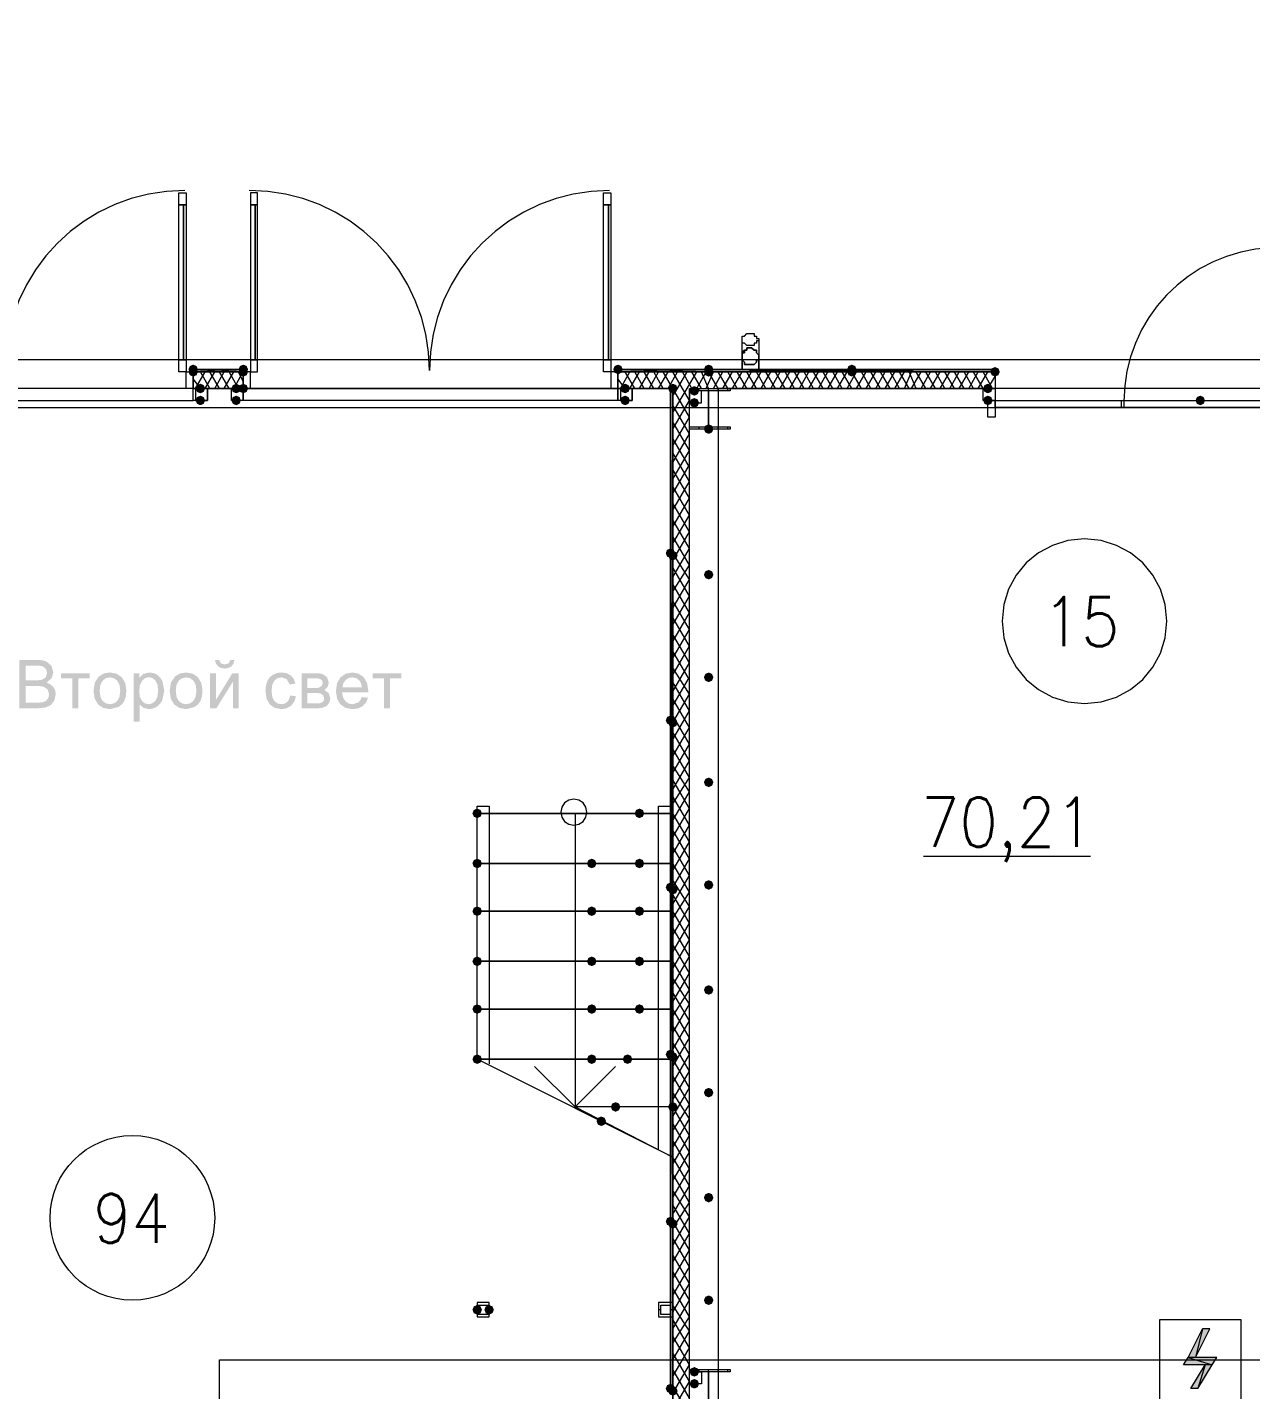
# Model space of a CAD drawing. Header units: millimetres. Extents: x 0 to 420, y 0 to 297.
# Drawn here: x 240.43 to 262.13, y 204.45 to 228.62 of the extents above; entities that cross this region are included whole.
import ezdxf

# ---------------------------------------------------------------- set-up
doc = ezdxf.new("R2010")
doc.units = ezdxf.units.MM
doc.styles.get("Standard").update_dxf_attribs({"font": 'STANDARD'})

msp = doc.modelspace()

# ---------------------------------------------------------------- hatches: boundary and pattern name
for color, points in [(254, [(243.459, 222.546333), (243.434129, 222.486537), (243.374333, 222.461667), (243.314538, 222.486537), (243.289667, 222.546333), (243.314537, 222.606129), (243.374333, 222.631), (243.434129, 222.606129)]), (254, [(243.459, 222.504), (243.434129, 222.444204), (243.374333, 222.419333), (243.314538, 222.444204), (243.289667, 222.504), (243.314537, 222.563796), (243.374333, 222.588667), (243.434129, 222.563796)]), (254, [(244.348, 222.546333), (244.323129, 222.486537), (244.263333, 222.461667), (244.203537, 222.486537), (244.178667, 222.546333), (244.203537, 222.606129), (244.263333, 222.631), (244.323129, 222.606129)]), (254, [(244.348, 222.504), (244.323129, 222.444204), (244.263333, 222.419333), (244.203537, 222.444204), (244.178667, 222.504), (244.203537, 222.563796), (244.263333, 222.588667), (244.323129, 222.563796)]), (254, [(244.348, 222.504), (244.323129, 222.444204), (244.263333, 222.419333), (244.203537, 222.444204), (244.178667, 222.504), (244.203537, 222.563796), (244.263333, 222.588667), (244.323129, 222.563796)]), (254, [(250.994333, 222.546333), (250.969462, 222.486537), (250.909667, 222.461667), (250.849871, 222.486537), (250.825, 222.546333), (250.849871, 222.606129), (250.909667, 222.631), (250.969462, 222.606129)]), (254, [(252.603, 222.546333), (252.578129, 222.486537), (252.518333, 222.461667), (252.458537, 222.486537), (252.433667, 222.546333), (252.458537, 222.606129), (252.518333, 222.631), (252.578129, 222.606129)]), (254, [(252.603, 222.546333), (252.578129, 222.486537), (252.518333, 222.461667), (252.458537, 222.486537), (252.433667, 222.546333), (252.458537, 222.606129), (252.518333, 222.631), (252.578129, 222.606129)]), (254, [(252.603, 222.504), (252.578129, 222.444204), (252.518333, 222.419333), (252.458537, 222.444204), (252.433667, 222.504), (252.458537, 222.563796), (252.518333, 222.588667), (252.578129, 222.563796)]), (254, [(252.603, 222.504), (252.578129, 222.444204), (252.518333, 222.419333), (252.458537, 222.444204), (252.433667, 222.504), (252.458537, 222.563796), (252.518333, 222.588667), (252.578129, 222.563796)]), (254, [(255.143, 222.546333), (255.118129, 222.486537), (255.058333, 222.461667), (254.998538, 222.486537), (254.973667, 222.546333), (254.998537, 222.606129), (255.058333, 222.631), (255.118129, 222.606129)]), (254, [(255.143, 222.504), (255.118129, 222.444204), (255.058333, 222.419333), (254.998538, 222.444204), (254.973667, 222.504), (254.998537, 222.563796), (255.058333, 222.588667), (255.118129, 222.563796)]), (254, [(257.683, 222.504), (257.658129, 222.444204), (257.598333, 222.419333), (257.538537, 222.444204), (257.513667, 222.504), (257.538537, 222.563796), (257.598333, 222.588667), (257.658129, 222.563796)]), (7, [(243.586, 222.207667), (243.561129, 222.147871), (243.501333, 222.123), (243.441538, 222.147871), (243.416667, 222.207667), (243.441537, 222.267462), (243.501333, 222.292333), (243.561129, 222.267463)]), (7, [(244.221, 222.207667), (244.196129, 222.147871), (244.136333, 222.123), (244.076538, 222.147871), (244.051667, 222.207667), (244.076537, 222.267462), (244.136333, 222.292333), (244.196129, 222.267463)]), (7, [(244.348, 222.207667), (244.323129, 222.147871), (244.263333, 222.123), (244.203537, 222.147871), (244.178667, 222.207667), (244.203537, 222.267462), (244.263333, 222.292333), (244.323129, 222.267463)]), (7, [(251.121333, 222.207667), (251.096462, 222.147871), (251.036667, 222.123), (250.976871, 222.147871), (250.952, 222.207667), (250.976871, 222.267462), (251.036667, 222.292333), (251.096462, 222.267463)]), (254, [(251.968, 222.207667), (251.943129, 222.147871), (251.883333, 222.123), (251.823537, 222.147871), (251.798667, 222.207667), (251.823537, 222.267462), (251.883333, 222.292333), (251.943129, 222.267463)]), (7, [(252.349, 222.165333), (252.324129, 222.105537), (252.264333, 222.080667), (252.204538, 222.105537), (252.179667, 222.165333), (252.204537, 222.225129), (252.264333, 222.25), (252.324129, 222.225129)]), (7, [(257.556, 222.207667), (257.531129, 222.147871), (257.471333, 222.123), (257.411538, 222.147871), (257.386667, 222.207667), (257.411537, 222.267462), (257.471333, 222.292333), (257.531129, 222.267463)]), (7, [(243.586, 221.996), (243.561129, 221.936204), (243.501333, 221.911333), (243.441538, 221.936204), (243.416667, 221.996), (243.441537, 222.055796), (243.501333, 222.080667), (243.561129, 222.055796)]), (7, [(244.221, 221.996), (244.196129, 221.936204), (244.136333, 221.911333), (244.076538, 221.936204), (244.051667, 221.996), (244.076537, 222.055796), (244.136333, 222.080667), (244.196129, 222.055796)]), (7, [(251.121333, 221.996), (251.096462, 221.936204), (251.036667, 221.911333), (250.976871, 221.936204), (250.952, 221.996), (250.976871, 222.055796), (251.036667, 222.080667), (251.096462, 222.055796)]), (7, [(252.349, 221.953667), (252.324129, 221.893871), (252.264333, 221.869), (252.204538, 221.893871), (252.179667, 221.953667), (252.204537, 222.013462), (252.264333, 222.038333), (252.324129, 222.013463)]), (7, [(257.556, 221.996), (257.531129, 221.936204), (257.471333, 221.911333), (257.411538, 221.936204), (257.386667, 221.996), (257.411537, 222.055796), (257.471333, 222.080667), (257.531129, 222.055796)]), (7, [(261.323667, 221.996), (261.298796, 221.936204), (261.239, 221.911333), (261.179204, 221.936204), (261.154333, 221.996), (261.179204, 222.055796), (261.239, 222.080667), (261.298796, 222.055796)]), (7, [(261.323667, 221.996), (261.298796, 221.936204), (261.239, 221.911333), (261.179204, 221.936204), (261.154333, 221.996), (261.179204, 222.055796), (261.239, 222.080667), (261.298796, 222.055796)]), (7, [(252.603, 221.488), (252.578129, 221.428204), (252.518333, 221.403333), (252.458537, 221.428204), (252.433667, 221.488), (252.458537, 221.547796), (252.518333, 221.572667), (252.578129, 221.547796)]), (254, [(251.925667, 219.286667), (251.900796, 219.226871), (251.841, 219.202), (251.781204, 219.226871), (251.756333, 219.286667), (251.781204, 219.346462), (251.841, 219.371333), (251.900796, 219.346463)]), (254, [(251.968, 219.244333), (251.943129, 219.184537), (251.883333, 219.159667), (251.823537, 219.184537), (251.798667, 219.244333), (251.823537, 219.304129), (251.883333, 219.329), (251.943129, 219.304129)]), (7, [(252.603, 218.905667), (252.578129, 218.845871), (252.518333, 218.821), (252.458537, 218.845871), (252.433667, 218.905667), (252.458537, 218.965462), (252.518333, 218.990333), (252.578129, 218.965463)]), (7, [(241.031652, 217.15677), (241.537117, 217.15677), (241.537117, 217.069678), (241.337026, 217.069678), (241.337026, 216.534999), (241.232295, 216.534999), (241.232295, 217.069678), (241.031652, 217.069678)]), (7, [(245.094118, 216.762651), (245.197746, 216.749422), (245.167223, 216.653579), (245.110654, 216.581301), (245.032519, 216.535688), (244.938675, 216.520668), (244.823747, 216.541407), (244.733623, 216.603901), (244.675332, 216.7056), (244.655902, 216.84368), (244.66417, 216.938075), (244.688975, 217.020069), (244.731074, 217.08587), (244.790949, 217.133068), (244.861987, 217.161593), (244.939226, 217.171102), (245.031279, 217.158286), (245.105142, 217.119839), (245.158059, 217.057827), (245.187824, 216.974318), (245.085298, 216.958332), (245.032933, 217.05259), (244.943636, 217.084561), (244.87122, 217.07016), (244.8141, 217.027234), (244.776893, 216.953165), (244.764491, 216.846436), (244.77648, 216.738122), (244.812447, 216.664535), (244.867568, 216.621884), (244.937573, 216.60776), (244.994555, 216.617268), (245.041201, 216.645793), (245.075101, 216.693887)]), (7, [(246.55898, 217.15677), (247.064445, 217.15677), (247.064445, 217.069678), (246.864354, 217.069678), (246.864354, 216.534999), (246.759623, 216.534999), (246.759623, 217.069678), (246.55898, 217.069678)]), (7, [(252.603, 217.085333), (252.578129, 217.025537), (252.518333, 217.000667), (252.458537, 217.025537), (252.433667, 217.085333), (252.458537, 217.145129), (252.518333, 217.17), (252.578129, 217.145129)]), (254, [(251.925667, 216.323333), (251.900796, 216.263537), (251.841, 216.238667), (251.781204, 216.263537), (251.756333, 216.323333), (251.781204, 216.383129), (251.841, 216.408), (251.900796, 216.383129)]), (254, [(251.968, 216.281), (251.943129, 216.221204), (251.883333, 216.196333), (251.823537, 216.221204), (251.798667, 216.281), (251.823537, 216.340796), (251.883333, 216.365667), (251.943129, 216.340796)]), (7, [(252.603, 215.222667), (252.578129, 215.162871), (252.518333, 215.138), (252.458537, 215.162871), (252.433667, 215.222667), (252.458537, 215.282462), (252.518333, 215.307333), (252.578129, 215.282463)]), (254, [(248.496667, 214.672333), (248.471796, 214.612537), (248.412, 214.587667), (248.352204, 214.612537), (248.327333, 214.672333), (248.352204, 214.732129), (248.412, 214.757), (248.471796, 214.732129)]), (254, [(248.496667, 214.672333), (248.471796, 214.612537), (248.412, 214.587667), (248.352204, 214.612537), (248.327333, 214.672333), (248.352204, 214.732129), (248.412, 214.757), (248.471796, 214.732129)]), (254, [(251.375333, 214.672333), (251.350462, 214.612537), (251.290667, 214.587667), (251.230871, 214.612537), (251.206, 214.672333), (251.230871, 214.732129), (251.290667, 214.757), (251.350462, 214.732129)]), (254, [(248.496667, 213.783333), (248.471796, 213.723537), (248.412, 213.698667), (248.352204, 213.723537), (248.327333, 213.783333), (248.352204, 213.843129), (248.412, 213.868), (248.471796, 213.843129)]), (254, [(248.496667, 213.783333), (248.471796, 213.723537), (248.412, 213.698667), (248.352204, 213.723537), (248.327333, 213.783333), (248.352204, 213.843129), (248.412, 213.868), (248.471796, 213.843129)]), (254, [(250.528667, 213.783333), (250.503796, 213.723537), (250.444, 213.698667), (250.384204, 213.723537), (250.359333, 213.783333), (250.384204, 213.843129), (250.444, 213.868), (250.503796, 213.843129)]), (254, [(251.375333, 213.783333), (251.350462, 213.723537), (251.290667, 213.698667), (251.230871, 213.723537), (251.206, 213.783333), (251.230871, 213.843129), (251.290667, 213.868), (251.350462, 213.843129)]), (254, [(251.925667, 213.36), (251.900796, 213.300204), (251.841, 213.275333), (251.781204, 213.300204), (251.756333, 213.36), (251.781204, 213.419796), (251.841, 213.444667), (251.900796, 213.419796)]), (254, [(251.968, 213.317667), (251.943129, 213.257871), (251.883333, 213.233), (251.823537, 213.257871), (251.798667, 213.317667), (251.823537, 213.377462), (251.883333, 213.402333), (251.943129, 213.377463)]), (7, [(252.603, 213.402333), (252.578129, 213.342537), (252.518333, 213.317667), (252.458537, 213.342537), (252.433667, 213.402333), (252.458537, 213.462129), (252.518333, 213.487), (252.578129, 213.462129)]), (254, [(248.496667, 212.936667), (248.471796, 212.876871), (248.412, 212.852), (248.352204, 212.876871), (248.327333, 212.936667), (248.352204, 212.996462), (248.412, 213.021333), (248.471796, 212.996463)]), (254, [(250.528667, 212.936667), (250.503796, 212.876871), (250.444, 212.852), (250.384204, 212.876871), (250.359333, 212.936667), (250.384204, 212.996462), (250.444, 213.021333), (250.503796, 212.996463)]), (254, [(251.375333, 212.936667), (251.350462, 212.876871), (251.290667, 212.852), (251.230871, 212.876871), (251.206, 212.936667), (251.230871, 212.996462), (251.290667, 213.021333), (251.350462, 212.996463)]), (254, [(248.496667, 212.047667), (248.471796, 211.987871), (248.412, 211.963), (248.352204, 211.987871), (248.327333, 212.047667), (248.352204, 212.107462), (248.412, 212.132333), (248.471796, 212.107463)]), (254, [(248.496667, 212.047667), (248.471796, 211.987871), (248.412, 211.963), (248.352204, 211.987871), (248.327333, 212.047667), (248.352204, 212.107462), (248.412, 212.132333), (248.471796, 212.107463)]), (254, [(250.528667, 212.047667), (250.503796, 211.987871), (250.444, 211.963), (250.384204, 211.987871), (250.359333, 212.047667), (250.384204, 212.107462), (250.444, 212.132333), (250.503796, 212.107463)]), (254, [(251.375333, 212.047667), (251.350462, 211.987871), (251.290667, 211.963), (251.230871, 211.987871), (251.206, 212.047667), (251.230871, 212.107462), (251.290667, 212.132333), (251.350462, 212.107463)]), (7, [(252.603, 211.539667), (252.578129, 211.479871), (252.518333, 211.455), (252.458537, 211.479871), (252.433667, 211.539667), (252.458537, 211.599462), (252.518333, 211.624333), (252.578129, 211.599463)]), (254, [(248.496667, 211.201), (248.471796, 211.141204), (248.412, 211.116333), (248.352204, 211.141204), (248.327333, 211.201), (248.352204, 211.260796), (248.412, 211.285667), (248.471796, 211.260796)]), (254, [(248.496667, 211.201), (248.471796, 211.141204), (248.412, 211.116333), (248.352204, 211.141204), (248.327333, 211.201), (248.352204, 211.260796), (248.412, 211.285667), (248.471796, 211.260796)]), (254, [(250.528667, 211.201), (250.503796, 211.141204), (250.444, 211.116333), (250.384204, 211.141204), (250.359333, 211.201), (250.384204, 211.260796), (250.444, 211.285667), (250.503796, 211.260796)]), (254, [(251.375333, 211.201), (251.350462, 211.141204), (251.290667, 211.116333), (251.230871, 211.141204), (251.206, 211.201), (251.230871, 211.260796), (251.290667, 211.285667), (251.350462, 211.260796)]), (254, [(248.496667, 210.312), (248.471796, 210.252204), (248.412, 210.227333), (248.352204, 210.252204), (248.327333, 210.312), (248.352204, 210.371796), (248.412, 210.396667), (248.471796, 210.371796)]), (254, [(250.528667, 210.312), (250.503796, 210.252204), (250.444, 210.227333), (250.384204, 210.252204), (250.359333, 210.312), (250.384204, 210.371796), (250.444, 210.396667), (250.503796, 210.371796)]), (254, [(251.163667, 210.312), (251.138796, 210.252204), (251.079, 210.227333), (251.019204, 210.252204), (250.994333, 210.312), (251.019204, 210.371796), (251.079, 210.396667), (251.138796, 210.371796)]), (254, [(251.925667, 210.396667), (251.900796, 210.336871), (251.841, 210.312), (251.781204, 210.336871), (251.756333, 210.396667), (251.781204, 210.456462), (251.841, 210.481333), (251.900796, 210.456463)]), (254, [(251.968, 210.354333), (251.943129, 210.294537), (251.883333, 210.269667), (251.823537, 210.294537), (251.798667, 210.354333), (251.823537, 210.414129), (251.883333, 210.439), (251.943129, 210.414129)]), (7, [(252.603, 209.719333), (252.578129, 209.659538), (252.518333, 209.634667), (252.458537, 209.659538), (252.433667, 209.719333), (252.458537, 209.779129), (252.518333, 209.804), (252.578129, 209.779129)]), (254, [(250.952, 209.465333), (250.927129, 209.405537), (250.867333, 209.380667), (250.807538, 209.405537), (250.782667, 209.465333), (250.807537, 209.525129), (250.867333, 209.55), (250.927129, 209.525129)]), (254, [(251.968, 209.465333), (251.943129, 209.405537), (251.883333, 209.380667), (251.823537, 209.405537), (251.798667, 209.465333), (251.823537, 209.525129), (251.883333, 209.55), (251.943129, 209.525129)]), (254, [(250.698, 209.211333), (250.673129, 209.151537), (250.613333, 209.126667), (250.553538, 209.151537), (250.528667, 209.211333), (250.553537, 209.271129), (250.613333, 209.296), (250.673129, 209.271129)]), (7, [(252.603, 207.856667), (252.578129, 207.796871), (252.518333, 207.772), (252.458537, 207.796871), (252.433667, 207.856667), (252.458537, 207.916462), (252.518333, 207.941333), (252.578129, 207.916463)]), (254, [(251.925667, 207.433333), (251.900796, 207.373538), (251.841, 207.348667), (251.781204, 207.373538), (251.756333, 207.433333), (251.781204, 207.493129), (251.841, 207.518), (251.900796, 207.493129)]), (254, [(251.968, 207.391), (251.943129, 207.331204), (251.883333, 207.306333), (251.823537, 207.331204), (251.798667, 207.391), (251.823537, 207.450796), (251.883333, 207.475667), (251.943129, 207.450796)]), (7, [(248.496667, 205.867), (248.471796, 205.807204), (248.412, 205.782333), (248.352204, 205.807204), (248.327333, 205.867), (248.352204, 205.926796), (248.412, 205.951667), (248.471796, 205.926796)]), (7, [(248.708333, 205.867), (248.683462, 205.807204), (248.623667, 205.782333), (248.563871, 205.807204), (248.539, 205.867), (248.563871, 205.926796), (248.623667, 205.951667), (248.683462, 205.926796)]), (7, [(252.603, 206.036333), (252.578129, 205.976537), (252.518333, 205.951667), (252.458537, 205.976537), (252.433667, 206.036333), (252.458537, 206.096129), (252.518333, 206.121), (252.578129, 206.096129)]), (7, [(252.349, 204.766333), (252.324129, 204.706537), (252.264333, 204.681667), (252.204538, 204.706537), (252.179667, 204.766333), (252.204537, 204.826129), (252.264333, 204.851), (252.324129, 204.826129)]), (254, [(251.925667, 204.47), (251.900796, 204.410204), (251.841, 204.385333), (251.781204, 204.410204), (251.756333, 204.47), (251.781204, 204.529796), (251.841, 204.554667), (251.900796, 204.529796)]), (254, [(251.968, 204.427667), (251.943129, 204.367871), (251.883333, 204.343), (251.823537, 204.367871), (251.798667, 204.427667), (251.823537, 204.487462), (251.883333, 204.512333), (251.943129, 204.487463)]), (7, [(252.349, 204.554667), (252.324129, 204.494871), (252.264333, 204.47), (252.204538, 204.494871), (252.179667, 204.554667), (252.204537, 204.614462), (252.264333, 204.639333), (252.324129, 204.614463)])]:
    msp.add_hatch(color=color).paths.add_polyline_path(points, flags=0)
h = msp.add_hatch(color=7)
h.paths.add_polyline_path([(244.263333, 222.546333), (243.374333, 222.546333), (244.263333, 222.504)], flags=0)
h.paths.add_polyline_path([(243.374333, 222.546333), (244.263333, 222.504), (243.374333, 222.504)], flags=0)
h = msp.add_hatch(color=7)
h.paths.add_polyline_path([(252.518333, 222.546333), (250.909667, 222.546333), (252.518333, 222.504)], flags=0)
h.paths.add_polyline_path([(250.909667, 222.546333), (252.518333, 222.504), (250.909667, 222.504)], flags=0)
h = msp.add_hatch(color=7)
h.paths.add_polyline_path([(257.598333, 222.546333), (252.518333, 222.546333), (257.598333, 222.504)], flags=0)
h.paths.add_polyline_path([(252.518333, 222.546333), (257.598333, 222.504), (252.518333, 222.504)], flags=0)
h = msp.add_hatch(color=7)
h.paths.add_polyline_path([(251.883333, 222.207667), (251.841, 222.207667), (251.883333, 204.47)], flags=0)
h.paths.add_polyline_path([(251.841, 222.207667), (251.883333, 204.47), (251.841, 204.47)], flags=0)
h = msp.add_hatch(color=7)
h.paths.add_polyline_path([(240.286977, 216.534999), (240.286977, 217.393793), (240.609438, 217.393793), (240.69777, 217.387178), (240.767086, 217.367334), (240.860241, 217.287408), (240.893865, 217.173858), (240.8641, 217.070229), (240.7737, 216.991957), (240.842671, 216.960675), (240.893865, 216.913684), (240.925147, 216.853877), (240.935758, 216.784148), (240.909851, 216.671701), (240.847012, 216.591774), (240.752754, 216.549331), (240.614399, 216.534999)], flags=0)
h.paths.add_polyline_path([(240.401079, 217.032747), (240.586287, 217.032747), (240.651124, 217.035227), (240.694877, 217.042668), (240.75992, 217.085663), (240.781969, 217.160628), (240.761574, 217.235594), (240.703145, 217.280242), (240.651468, 217.289199), (240.572507, 217.292369), (240.401079, 217.292369)], flags=0)
h.paths.add_polyline_path([(240.401079, 216.636423), (240.614399, 216.636423), (240.692121, 216.640281), (240.757164, 216.663984), (240.80071, 216.711388), (240.817798, 216.784148), (240.792993, 216.867382), (240.724642, 216.916991), (240.671381, 216.927671), (240.599516, 216.931323), (240.401079, 216.931323)], flags=0)
h = msp.add_hatch(color=7)
h.paths.add_polyline_path([(243.671087, 217.15677), (243.77692, 217.15677), (243.77692, 216.682725), (244.069064, 217.15677), (244.182615, 217.15677), (244.182615, 216.534999), (244.077332, 216.534999), (244.077332, 217.006288), (243.785188, 216.534999), (243.671087, 216.534999)], flags=0)
h.paths.add_polyline_path([(244.034338, 217.39269), (244.106547, 217.39269), (244.088426, 217.327716), (244.052528, 217.279691), (244.000438, 217.250201), (243.933465, 217.240555), (243.86601, 217.250201), (243.813852, 217.279691), (243.778023, 217.327302), (243.760384, 217.39269), (243.832593, 217.39269), (243.864563, 217.332608), (243.930158, 217.313315), (244.001816, 217.332056)], flags=0)
h = msp.add_hatch(color=7)
h.paths.add_polyline_path([(241.605669, 216.845885), (241.629715, 216.996366), (241.702131, 217.1022), (241.790601, 217.153807), (241.897261, 217.171102), (242.013775, 217.150018), (242.106723, 217.086766), (242.16777, 216.986651), (242.188303, 216.854704), (242.179277, 216.747148), (242.152474, 216.665637), (242.10817, 216.604521), (242.047743, 216.558701), (241.897261, 216.520668), (241.779095, 216.541476), (241.686146, 216.604452), (241.62565, 216.706565)], flags=0)
h.paths.add_polyline_path([(241.714258, 216.845885), (241.727143, 216.741223), (241.766072, 216.66674), (241.824846, 216.622367), (241.897261, 216.60776), (241.969195, 216.622642), (242.027899, 216.667291), (242.067105, 216.742807), (242.080265, 216.849743), (242.067105, 216.95096), (242.027899, 217.024478), (241.968782, 217.069127), (241.897261, 217.08401), (241.824846, 217.069127), (241.766072, 217.024478), (241.727143, 216.950064)], flags=0)
h = msp.add_hatch(color=7)
h.paths.add_polyline_path([(242.320232, 216.296874), (242.320232, 217.15677), (242.416695, 217.15677), (242.416695, 217.076293), (242.492763, 217.147399), (242.596942, 217.171102), (242.671494, 217.160766), (242.736951, 217.12976), (242.790419, 217.080151), (242.829004, 217.014005), (242.860423, 216.850845), (242.826248, 216.678866), (242.784011, 216.611067), (242.726478, 216.561457), (242.659505, 216.530934), (242.589225, 216.520668), (242.494967, 216.542716), (242.426065, 216.599491), (242.426065, 216.296874)], flags=0)
h.paths.add_polyline_path([(242.416144, 216.842577), (242.428201, 216.737915), (242.464651, 216.665086), (242.517981, 216.621953), (242.582059, 216.60776), (242.647378, 216.622367), (242.702776, 216.66674), (242.740258, 216.742532), (242.752936, 216.851397), (242.740603, 216.954818), (242.703878, 217.028888), (242.649997, 217.073536), (242.58702, 217.088419), (242.523355, 217.07271), (242.467958, 217.025581), (242.429028, 216.948342)], flags=0)
h = msp.add_hatch(color=7)
h.paths.add_polyline_path([(242.956523, 216.845885), (242.98057, 216.996366), (243.052986, 217.1022), (243.141456, 217.153807), (243.248116, 217.171102), (243.364629, 217.150018), (243.457578, 217.086766), (243.518625, 216.986651), (243.539158, 216.854704), (243.530132, 216.747148), (243.503329, 216.665637), (243.459025, 216.604521), (243.398598, 216.558701), (243.248116, 216.520668), (243.129949, 216.541476), (243.037001, 216.604452), (242.976505, 216.706565)], flags=0)
h.paths.add_polyline_path([(243.065113, 216.845885), (243.077997, 216.741223), (243.116927, 216.66674), (243.1757, 216.622367), (243.248116, 216.60776), (243.32005, 216.622642), (243.378754, 216.667291), (243.417959, 216.742807), (243.43112, 216.849743), (243.417959, 216.95096), (243.378754, 217.024478), (243.319636, 217.069127), (243.248116, 217.08401), (243.1757, 217.069127), (243.116927, 217.024478), (243.077997, 216.950064)], flags=0)
h = msp.add_hatch(color=7)
h.paths.add_polyline_path([(245.296373, 217.15677), (245.538908, 217.15677), (245.616974, 217.153049), (245.672302, 217.141887), (245.747267, 217.087317), (245.778687, 216.991957), (245.759945, 216.914235), (245.704824, 216.859114), (245.777584, 216.803992), (245.806799, 216.709183), (245.787713, 216.631737), (245.743409, 216.577443), (245.672715, 216.545472), (245.576391, 216.534999), (245.296373, 216.534999)], flags=0)
h.paths.add_polyline_path([(245.401655, 216.894943), (245.514103, 216.894943), (245.570672, 216.896665), (245.606156, 216.902109), (245.651356, 216.930772), (245.671751, 216.982035), (245.662794, 217.023445), (245.636473, 217.050385), (245.589344, 217.064786), (245.517411, 217.069678), (245.401655, 217.069678)], flags=0)
h.paths.add_polyline_path([(245.401655, 216.62154), (245.540562, 216.62154), (245.615802, 216.626639), (245.662931, 216.642486), (245.688425, 216.670667), (245.698209, 216.714144), (245.678917, 216.769266), (245.628756, 216.801787), (245.528986, 216.808402), (245.401655, 216.808402)], flags=0)
h = msp.add_hatch(color=7)
h.paths.add_polyline_path([(246.366418, 216.73509), (246.475558, 216.721861), (246.438351, 216.636974), (246.379647, 216.573584), (246.300341, 216.533897), (246.201604, 216.520668), (246.079303, 216.541476), (245.985528, 216.604452), (245.925514, 216.705738), (245.905602, 216.840924), (245.925583, 216.97983), (245.986079, 217.08401), (246.079097, 217.14926), (246.196092, 217.171102), (246.308953, 217.149742), (246.399491, 217.086214), (246.459022, 216.983757), (246.478866, 216.846987), (246.478314, 216.818875), (246.014191, 216.818875), (246.031554, 216.728338), (246.072069, 216.661779), (246.130704, 216.621127), (246.202155, 216.60776), (246.301374, 216.638076), (246.337823, 216.677282)], flags=0)
h.paths.add_polyline_path([(246.020254, 216.905967), (246.36752, 216.905967), (246.353877, 216.97418), (246.327833, 217.023376), (246.269542, 217.069265), (246.197195, 217.084561), (246.130222, 217.072227), (246.074825, 217.035503), (246.036377, 216.978796)], flags=0)
h = msp.add_hatch(color=1)
h.paths.add_polyline_path([(261.408334, 205.528333), (261.281334, 205.528333), (261.154334, 205.020333)], flags=0)
h.paths.add_polyline_path([(261.281334, 205.528333), (261.154334, 205.020333), (261.027334, 205.020333)], flags=0)
h = msp.add_hatch(color=1)
h.paths.add_polyline_path([(261.535334, 205.020333), (261.027334, 205.020333), (261.450667, 204.893333)], flags=0)
h.paths.add_polyline_path([(261.027334, 205.020333), (261.450667, 204.893333), (260.942667, 204.893333)], flags=0)
h = msp.add_hatch(color=1)
h.paths.add_polyline_path([(261.450667, 204.893333), (261.323667, 204.893333), (261.196667, 204.469999)], flags=0)
h.paths.add_polyline_path([(261.323667, 204.893333), (261.196667, 204.469999), (261.069667, 204.469999)], flags=0)

# ---------------------------------------------------------------- linework, layer by layer
at = {"color": 7, "lineweight": 0}
for points in [[(113.03, 231.351667), (374.65, 231.351667), (374.65, 222.715667), (113.03, 222.715667)], [(243.247333, 225.679), (243.247333, 225.467333), (243.120333, 225.467333), (243.120333, 225.679)], [(244.390333, 225.679), (244.390333, 225.467333), (244.517333, 225.467333), (244.517333, 225.679)], [(250.782667, 225.679), (250.782667, 225.467333), (250.655667, 225.467333), (250.655667, 225.679)], [(243.205, 225.467333), (243.205, 222.715667), (243.120333, 222.715667), (243.120333, 225.467333)], [(243.247333, 225.467333), (243.247333, 222.715667), (243.205, 222.715667), (243.205, 225.467333)], [(244.390333, 225.467333), (244.390333, 222.715667), (244.475, 222.715667), (244.475, 225.467333)], [(244.475, 225.467333), (244.475, 222.715667), (244.517333, 222.715667), (244.517333, 225.467333)], [(250.740333, 225.467333), (250.740333, 222.715667), (250.655667, 222.715667), (250.655667, 225.467333)], [(250.782667, 225.467333), (250.782667, 222.715667), (250.740333, 222.715667), (250.740333, 225.467333)], [(253.111, 223.054333), (253.111, 223.096667), (253.111, 223.139), (253.153333, 223.139), (253.195667, 223.181333), (253.238, 223.181333), (253.280333, 223.181333), (253.322667, 223.181333), (253.322667, 223.139), (253.365, 223.139), (253.365, 223.096667), (253.407333, 223.096667), (253.407333, 223.054333), (253.365, 223.054333), (253.365, 223.012), (253.322667, 223.012), (253.322667, 222.969667), (253.280333, 222.969667), (253.238, 222.969667), (253.195667, 222.969667), (253.153333, 223.012), (253.111, 223.012)], [(252.984, 222.546333), (253.111, 222.546333), (253.111, 222.758), (253.111, 222.800333), (253.111, 222.842667), (253.153333, 222.885), (253.195667, 222.885), (253.195667, 222.927333), (253.238, 222.927333), (253.280333, 222.927333), (253.322667, 222.885), (253.365, 222.885), (253.365, 222.842667), (253.407333, 222.800333), (253.407333, 222.758), (253.407333, 222.546333), (253.492, 222.546333), (253.407333, 222.546333), (253.407333, 222.758), (253.407333, 222.800333), (253.365, 222.842667), (253.365, 222.885), (253.322667, 222.885), (253.280333, 222.927333), (253.238, 222.927333), (253.195667, 222.927333), (253.195667, 222.885), (253.153333, 222.885), (253.153333, 222.842667), (253.111, 222.842667), (253.111, 222.800333), (253.111, 222.758), (253.111, 222.546333), (252.984, 222.546333), (253.111, 222.546333), (253.111, 222.758), (253.111, 222.800333), (253.111, 222.842667), (253.153333, 222.885), (253.195667, 222.885), (253.195667, 222.927333), (253.238, 222.927333), (253.280333, 222.927333), (253.322667, 222.885), (253.365, 222.885), (253.365, 222.842667), (253.407333, 222.800333), (253.407333, 222.758), (253.407333, 222.546333), (253.492, 222.546333), (253.407333, 222.546333), (253.407333, 222.758), (253.407333, 222.800333), (253.365, 222.842667), (253.365, 222.885), (253.322667, 222.885), (253.280333, 222.927333), (253.238, 222.927333), (253.195667, 222.927333), (253.195667, 222.885), (253.153333, 222.885), (253.153333, 222.842667), (253.111, 222.842667), (253.111, 222.800333), (253.111, 222.758), (253.111, 222.546333), (252.984, 222.546333), (253.111, 222.546333), (253.111, 222.758), (253.111, 222.800333), (253.111, 222.842667), (253.153333, 222.842667), (253.153333, 222.885), (253.195667, 222.885), (253.195667, 222.927333), (253.238, 222.927333), (253.280333, 222.927333), (253.322667, 222.885), (253.365, 222.885), (253.365, 222.842667), (253.407333, 222.800333), (253.407333, 222.758), (253.407333, 222.546333), (253.492, 222.546333), (253.407333, 222.546333), (253.407333, 222.758), (253.407333, 222.800333), (253.365, 222.842667), (253.365, 222.885), (253.322667, 222.885), (253.280333, 222.927333), (253.238, 222.927333), (253.195667, 222.927333), (253.195667, 222.885), (253.153333, 222.885), (253.111, 222.842667), (253.111, 222.800333), (253.111, 222.758), (253.111, 222.546333)], [(253.111, 222.758), (253.111, 222.715667), (253.153333, 222.673333), (253.153333, 222.631), (253.195667, 222.631), (253.238, 222.631), (253.280333, 222.631), (253.322667, 222.631), (253.365, 222.673333), (253.365, 222.715667), (253.407333, 222.715667), (253.407333, 222.758), (253.407333, 222.800333), (253.365, 222.842667), (253.365, 222.885), (253.322667, 222.885), (253.280333, 222.927333), (253.238, 222.927333), (253.195667, 222.927333), (253.195667, 222.885), (253.153333, 222.885), (253.153333, 222.842667), (253.111, 222.842667), (253.111, 222.800333), (253.111, 222.758), (253.111, 222.800333), (253.111, 222.842667), (253.153333, 222.842667), (253.153333, 222.885), (253.195667, 222.885), (253.195667, 222.927333), (253.238, 222.927333), (253.280333, 222.927333), (253.322667, 222.885), (253.365, 222.885), (253.365, 222.842667), (253.407333, 222.800333), (253.407333, 222.758), (253.407333, 222.715667), (253.365, 222.715667), (253.365, 222.673333), (253.322667, 222.631), (253.280333, 222.631), (253.238, 222.631), (253.195667, 222.631), (253.153333, 222.631), (253.153333, 222.673333), (253.111, 222.715667)], [(253.407333, 222.758), (253.407333, 222.715667), (253.365, 222.715667), (253.365, 222.673333), (253.322667, 222.631), (253.280333, 222.631), (253.238, 222.631), (253.195667, 222.631), (253.153333, 222.631), (253.153333, 222.673333), (253.111, 222.715667), (253.111, 222.758), (253.111, 222.800333), (253.111, 222.842667), (253.153333, 222.842667), (253.153333, 222.885), (253.195667, 222.885), (253.195667, 222.927333), (253.238, 222.927333), (253.280333, 222.927333), (253.322667, 222.885), (253.365, 222.885), (253.365, 222.842667), (253.407333, 222.800333)], [(100.922667, 105.029), (386.715, 105.029), (386.715, 222.715667), (100.922667, 222.715667)], [(243.120333, 222.504), (243.120333, 222.715667), (243.247333, 222.715667), (243.247333, 222.504)], [(244.517333, 222.504), (244.517333, 222.715667), (244.390333, 222.715667), (244.390333, 222.504)], [(250.655667, 222.504), (250.655667, 222.715667), (250.782667, 222.715667), (250.782667, 222.504)], [(243.247333, 222.207667), (243.247333, 222.504), (243.374333, 222.504), (243.374333, 222.207667)], [(244.263333, 222.546333), (243.374333, 222.546333), (244.263333, 222.504)], [(243.374333, 222.546333), (244.263333, 222.504), (243.374333, 222.504)], [(243.374333, 222.504), (244.263333, 222.504), (244.263333, 222.546333), (243.374333, 222.546333)], [(243.374333, 222.504), (244.263333, 222.504), (244.263333, 222.546333), (243.374333, 222.546333)], [(243.374333, 222.207667), (243.374333, 222.504)], [(244.390333, 222.207667), (244.390333, 222.504), (244.263333, 222.504), (244.263333, 222.207667)], [(244.263333, 222.207667), (244.263333, 222.504)], [(250.909667, 222.207667), (250.909667, 222.504), (250.782667, 222.504), (250.782667, 222.207667)], [(252.518333, 222.546333), (250.909667, 222.546333), (252.518333, 222.504)], [(250.909667, 222.546333), (252.518333, 222.504), (250.909667, 222.504)], [(250.909667, 222.504), (252.518333, 222.504), (252.518333, 222.546333), (250.909667, 222.546333)], [(250.909667, 222.504), (252.518333, 222.504), (252.518333, 222.546333), (250.909667, 222.546333)], [(250.909667, 222.207667), (250.909667, 222.504)], [(257.598333, 222.546333), (252.518333, 222.546333), (257.598333, 222.504)], [(252.518333, 222.546333), (257.598333, 222.504), (252.518333, 222.504)], [(257.598333, 222.546333), (252.518333, 222.546333), (252.518333, 222.504), (257.598333, 222.504)], [(257.598333, 222.546333), (252.518333, 222.546333), (252.518333, 222.504), (257.598333, 222.504)], [(243.374333, 222.207667), (243.628333, 222.207667), (243.628333, 221.996), (243.374333, 221.996)], [(243.416667, 222.207667), (243.416667, 221.996), (243.628333, 221.996), (243.628333, 222.207667)], [(244.051667, 222.207667), (244.263333, 222.207667), (244.263333, 221.996), (244.051667, 221.996), (244.051667, 222.207667), (244.263333, 222.207667), (244.263333, 221.996), (244.051667, 221.996)], [(250.909667, 222.207667), (251.163667, 222.207667), (251.163667, 221.996), (250.909667, 221.996)], [(250.952, 222.207667), (250.952, 221.996), (251.163667, 221.996), (251.163667, 222.207667)], [(251.883333, 222.207667), (251.841, 222.207667), (251.883333, 204.47)], [(251.841, 222.207667), (251.883333, 204.47), (251.841, 204.47)], [(251.841, 222.207667), (251.841, 204.47), (251.883333, 204.47), (251.883333, 222.207667)], [(251.841, 222.207667), (251.841, 204.47), (251.883333, 204.47), (251.883333, 222.207667)], [(252.899333, 221.488), (252.179667, 221.488), (252.179667, 221.530333), (252.518333, 221.530333), (252.518333, 222.165333), (252.179667, 222.165333), (252.179667, 222.207667), (252.899333, 222.207667), (252.899333, 222.165333), (252.518333, 222.165333), (252.518333, 221.530333), (252.899333, 221.530333)], [(252.391333, 222.165333), (252.179667, 222.165333), (252.179667, 221.953667), (252.391333, 221.953667), (252.391333, 222.165333), (252.179667, 222.165333), (252.179667, 221.953667), (252.391333, 221.953667)], [(269.790333, 222.207667), (252.687667, 222.207667), (252.687667, 187.706), (269.790333, 187.706)], [(257.598333, 221.996), (257.386667, 221.996), (257.386667, 222.207667), (257.598333, 222.207667), (257.598333, 221.996), (257.386667, 221.996), (257.386667, 222.207667), (257.598333, 222.207667)], [(257.471333, 221.699667), (257.471333, 221.996), (257.598333, 221.996), (257.598333, 221.699667)], [(257.598333, 221.996), (264.837333, 221.996), (264.837333, 221.869), (257.598333, 221.869)], [(259.842, 221.996), (259.884333, 221.996), (259.884333, 221.869), (259.842, 221.869)], [(251.883333, 213.783333), (248.412, 213.783333), (248.412, 214.672333), (251.883333, 214.672333)], [(251.883333, 212.936667), (248.412, 212.936667), (248.412, 213.783333), (251.883333, 213.783333)], [(251.883333, 212.047667), (248.412, 212.047667), (248.412, 212.936667), (251.883333, 212.936667)], [(251.883333, 211.201), (248.412, 211.201), (248.412, 212.047667), (251.883333, 212.047667)], [(251.883333, 210.312), (248.412, 210.312), (248.412, 211.201), (251.883333, 211.201)], [(251.883333, 208.576333), (251.883333, 209.465333), (250.147667, 209.465333)], [(248.623667, 205.74), (248.623667, 205.994), (248.412, 205.994), (248.412, 205.74)], [(248.623667, 205.782333), (248.412, 205.782333), (248.412, 205.951667), (248.623667, 205.951667)], [(251.883333, 205.74), (251.883333, 205.994), (251.629333, 205.994), (251.629333, 205.74)], [(251.841, 205.782333), (251.671667, 205.782333), (251.671667, 205.951667), (251.841, 205.951667)], [(252.899333, 204.089), (252.179667, 204.089), (252.179667, 204.131333), (252.518333, 204.131333), (252.518333, 204.766333), (252.179667, 204.766333), (252.179667, 204.808667), (252.899333, 204.808667), (252.899333, 204.766333), (252.518333, 204.766333), (252.518333, 204.131333), (252.899333, 204.131333)], [(252.391333, 204.554667), (252.179667, 204.554667), (252.179667, 204.766333), (252.391333, 204.766333), (252.391333, 204.554667), (252.179667, 204.554667), (252.179667, 204.766333), (252.391333, 204.766333)]]:
    msp.add_lwpolyline(points, close=True, dxfattribs=at)
for points in [[(243.226167, 225.721333), (242.899381, 225.704832), (242.582034, 225.656398), (242.275732, 225.577638), (241.982083, 225.47016), (241.702693, 225.335569), (241.439169, 225.175473), (241.193117, 224.991477), (240.966143, 224.78519), (240.759856, 224.558217), (240.575861, 224.312165), (240.415764, 224.04864), (240.281174, 223.76925), (240.173695, 223.475601), (240.094936, 223.1693), (240.046502, 222.851953), (240.03, 222.525167)], [(247.565333, 222.525167), (247.548832, 222.851953), (247.500398, 223.1693), (247.421638, 223.475601), (247.31416, 223.76925), (247.179569, 224.04864), (247.019473, 224.312165), (246.835477, 224.558217), (246.62919, 224.78519), (246.402217, 224.991477), (246.156165, 225.175473), (245.89264, 225.335569), (245.61325, 225.47016), (245.319601, 225.577638), (245.0133, 225.656398), (244.695953, 225.704832), (244.369167, 225.721333)], [(250.7615, 225.721333), (250.434714, 225.704832), (250.117367, 225.656398), (249.811066, 225.577638), (249.517417, 225.47016), (249.238027, 225.335569), (248.974502, 225.175473), (248.72845, 224.991477), (248.501477, 224.78519), (248.295189, 224.558217), (248.111194, 224.312165), (247.951098, 224.04864), (247.816507, 223.76925), (247.709028, 223.475601), (247.630269, 223.1693), (247.581835, 222.851953), (247.565333, 222.525167)], [(243.205, 225.467333), (243.205, 222.715667)], [(244.475, 225.467333), (244.475, 222.715667)], [(250.740333, 225.467333), (250.740333, 222.715667)], [(262.486343, 224.702311), (262.217817, 224.676496), (261.957736, 224.625552), (261.707316, 224.550749), (261.467773, 224.453358), (261.240325, 224.334647), (261.026185, 224.195889), (260.826572, 224.038352), (260.6427, 223.863306), (260.475786, 223.672023), (260.327047, 223.465771), (260.197697, 223.245822), (260.088954, 223.013445), (260.002034, 222.76991), (259.938151, 222.516488), (259.898524, 222.254448), (259.884367, 221.985061)], [(253.111, 222.758), (253.111, 223.054333)], [(253.407333, 223.054333), (253.407333, 222.758)], [(243.374333, 222.504), (244.263333, 222.504), (243.374333, 222.504), (244.263333, 222.546333)], [(243.374333, 222.461667), (243.416667, 222.504)], [(243.374333, 222.504), (243.374333, 222.207667)], [(244.263333, 222.504), (243.374333, 222.504)], [(243.501333, 222.207667), (243.374333, 222.377)], [(243.416667, 222.207667), (243.586, 222.504)], [(243.670667, 222.207667), (243.501333, 222.504)], [(243.586, 222.207667), (243.755333, 222.504)], [(243.84, 222.207667), (243.670667, 222.504)], [(243.755333, 222.207667), (243.924667, 222.504)], [(244.009333, 222.207667), (243.84, 222.504)], [(243.924667, 222.207667), (244.094, 222.504)], [(244.178667, 222.207667), (244.009333, 222.504)], [(244.094, 222.207667), (244.263333, 222.504)], [(244.263333, 222.334667), (244.178667, 222.504)], [(244.263333, 222.504), (244.263333, 222.207667)], [(250.909667, 222.504), (252.518333, 222.504), (250.909667, 222.504), (252.518333, 222.546333)], [(250.909667, 222.461667), (250.952, 222.504)], [(250.909667, 222.504), (250.909667, 222.207667)], [(257.598333, 222.504), (250.909667, 222.504)], [(251.036667, 222.207667), (250.909667, 222.377)], [(250.952, 222.207667), (251.121333, 222.504)], [(251.206, 222.207667), (251.036667, 222.504)], [(251.121333, 222.207667), (251.290667, 222.504)], [(251.375333, 222.207667), (251.206, 222.504)], [(251.290667, 222.207667), (251.46, 222.504)], [(251.544667, 222.207667), (251.375333, 222.504)], [(251.46, 222.207667), (251.629333, 222.504)], [(251.714, 222.207667), (251.544667, 222.504)], [(251.629333, 222.207667), (251.798667, 222.504)], [(251.883333, 222.207667), (251.714, 222.504)], [(251.798667, 222.207667), (251.968, 222.504)], [(252.052667, 222.207667), (251.883333, 222.504)], [(251.968, 222.207667), (252.137333, 222.504)], [(252.222, 222.207667), (252.052667, 222.504)], [(252.137333, 222.207667), (252.306667, 222.504)], [(252.391333, 222.207667), (252.222, 222.504)], [(252.306667, 222.207667), (252.476, 222.504)], [(252.518333, 222.207667), (252.391333, 222.504)], [(252.476, 222.207667), (252.603, 222.504)], [(252.518333, 222.546333), (257.598333, 222.546333), (252.518333, 222.504), (257.598333, 222.504)], [(252.687667, 222.207667), (252.518333, 222.504)], [(252.603, 222.207667), (252.772333, 222.504)], [(252.857, 222.207667), (252.687667, 222.504)], [(252.772333, 222.207667), (252.941667, 222.504)], [(253.026333, 222.207667), (252.857, 222.504)], [(252.941667, 222.207667), (253.111, 222.504)], [(253.195667, 222.207667), (253.026333, 222.504)], [(253.111, 222.207667), (253.280333, 222.504)], [(253.365, 222.207667), (253.195667, 222.504)], [(253.280333, 222.207667), (253.449667, 222.504)], [(253.534333, 222.207667), (253.365, 222.504)], [(253.449667, 222.207667), (253.619, 222.504)], [(253.703667, 222.207667), (253.534333, 222.504)], [(253.619, 222.207667), (253.788333, 222.504)], [(253.873, 222.207667), (253.703667, 222.504)], [(253.788333, 222.207667), (253.957667, 222.504)], [(254.042333, 222.207667), (253.873, 222.504)], [(253.957667, 222.207667), (254.127, 222.504)], [(254.211667, 222.207667), (254.042333, 222.504)], [(254.127, 222.207667), (254.296333, 222.504)], [(254.381, 222.207667), (254.211667, 222.504)], [(254.296333, 222.207667), (254.465667, 222.504)], [(254.550333, 222.207667), (254.381, 222.504)], [(254.465667, 222.207667), (254.635, 222.504)], [(254.719667, 222.207667), (254.550333, 222.504)], [(254.635, 222.207667), (254.804333, 222.504)], [(254.889, 222.207667), (254.719667, 222.504)], [(254.804333, 222.207667), (254.973667, 222.504)], [(255.058333, 222.207667), (254.889, 222.504)], [(254.973667, 222.207667), (255.143, 222.504)], [(255.227667, 222.207667), (255.058333, 222.504)], [(255.143, 222.207667), (255.312333, 222.504)], [(255.397, 222.207667), (255.227667, 222.504)], [(255.312333, 222.207667), (255.481667, 222.504)], [(255.566333, 222.207667), (255.397, 222.504)], [(255.481667, 222.207667), (255.651, 222.504)], [(255.735667, 222.207667), (255.566333, 222.504)], [(255.651, 222.207667), (255.820333, 222.504)], [(255.905, 222.207667), (255.735667, 222.504)], [(255.820333, 222.207667), (255.989667, 222.504)], [(256.074333, 222.207667), (255.905, 222.504)], [(255.989667, 222.207667), (256.116667, 222.504)], [(256.201333, 222.207667), (256.074333, 222.504)], [(256.116667, 222.207667), (256.286, 222.504)], [(256.370667, 222.207667), (256.201333, 222.504)], [(256.286, 222.207667), (256.455333, 222.504)], [(256.54, 222.207667), (256.370667, 222.504)], [(256.455333, 222.207667), (256.624667, 222.504)], [(256.709333, 222.207667), (256.54, 222.504)], [(256.624667, 222.207667), (256.794, 222.504)], [(256.878667, 222.207667), (256.709333, 222.504)], [(256.794, 222.207667), (256.963333, 222.504)], [(257.048, 222.207667), (256.878667, 222.504)], [(256.963333, 222.207667), (257.132667, 222.504)], [(257.217333, 222.207667), (257.048, 222.504)], [(257.132667, 222.207667), (257.302, 222.504)], [(257.386667, 222.207667), (257.217333, 222.504)], [(257.302, 222.207667), (257.471333, 222.504)], [(257.556, 222.207667), (257.386667, 222.504)], [(257.471333, 222.207667), (257.598333, 222.419333)], [(257.598333, 222.419333), (257.556, 222.504)], [(257.598333, 222.504), (257.598333, 222.207667)], [(257.598333, 222.504), (257.598333, 222.207667)], [(243.374333, 222.080667), (243.374333, 222.207667), (240.072333, 222.207667)], [(243.374333, 222.207667), (244.263333, 222.207667)], [(244.263333, 222.080667), (244.263333, 222.207667), (247.607667, 222.207667)], [(247.607667, 222.207667), (250.909667, 222.207667), (250.909667, 222.080667)], [(250.909667, 222.207667), (251.883333, 222.207667)], [(251.841, 222.207667), (251.841, 204.47), (251.841, 222.207667), (251.883333, 204.47)], [(251.883333, 222.080667), (251.968, 222.207667)], [(251.883333, 221.784333), (252.137333, 222.207667)], [(252.179667, 221.699667), (251.883333, 222.207667)], [(251.883333, 222.207667), (251.883333, 187.706)], [(252.179667, 221.996), (252.052667, 222.207667)], [(252.179667, 222.165333), (252.179667, 222.207667)], [(252.179667, 187.706), (252.179667, 222.207667)], [(252.179667, 222.207667), (257.471333, 222.207667)], [(252.349, 222.165333), (252.349, 222.207667)], [(252.518333, 221.488), (252.518333, 222.207667)], [(252.687667, 222.165333), (252.687667, 222.207667)], [(252.857, 222.165333), (252.857, 222.207667)], [(261.239, 222.207667), (257.598333, 222.207667), (257.598333, 222.080667)], [(264.837333, 222.080667), (264.837333, 222.207667), (261.239, 222.207667)], [(240.072333, 221.996), (243.374333, 221.996), (243.374333, 222.080667)], [(247.607667, 221.996), (244.263333, 221.996), (244.263333, 222.080667)], [(250.909667, 222.080667), (250.909667, 221.996), (247.607667, 221.996)], [(251.883333, 221.488), (252.179667, 221.996)], [(252.179667, 221.403333), (251.883333, 221.911333)], [(257.598333, 222.080667), (257.598333, 221.996), (261.239, 221.996)], [(261.239, 221.996), (264.837333, 221.996), (264.837333, 222.080667)], [(251.883333, 221.191667), (252.179667, 221.699667)], [(252.179667, 221.107), (251.883333, 221.615)], [(251.883333, 220.895333), (252.179667, 221.403333)], [(252.179667, 221.488), (252.179667, 221.530333)], [(252.349, 221.488), (252.349, 221.530333)], [(252.687667, 221.488), (252.687667, 221.530333)], [(252.857, 221.488), (252.857, 221.530333)], [(252.179667, 220.810667), (251.883333, 221.318667)], [(251.883333, 220.599), (252.179667, 221.107)], [(252.179667, 220.556667), (251.883333, 221.064667)], [(251.883333, 220.345), (252.179667, 220.853)], [(252.179667, 220.260333), (251.883333, 220.768333)], [(251.883333, 220.048667), (252.179667, 220.556667)], [(252.179667, 219.964), (251.883333, 220.472)], [(251.883333, 219.752333), (252.179667, 220.260333)], [(252.179667, 219.667667), (251.883333, 220.175667)], [(251.883333, 219.456), (252.179667, 219.964)], [(252.179667, 219.371333), (251.883333, 219.879333)], [(251.883333, 219.159667), (252.179667, 219.667667)], [(252.179667, 219.075), (251.883333, 219.583)], [(260.646333, 218.080167), (260.616661, 218.37451), (260.531561, 218.648662), (260.396905, 218.896749), (260.218566, 219.112899), (260.002416, 219.291238), (259.754329, 219.425894), (259.480177, 219.510995), (259.185833, 219.540667), (258.89149, 219.510995), (258.617338, 219.425894), (258.369251, 219.291238), (258.153101, 219.112899), (257.974762, 218.896749), (257.840106, 218.648662), (257.755005, 218.37451), (257.725333, 218.080167)], [(251.883333, 218.863333), (252.179667, 219.371333)], [(252.179667, 218.821), (251.883333, 219.286667)], [(251.883333, 218.609333), (252.179667, 219.075)], [(252.179667, 218.524667), (251.883333, 219.032667)], [(251.883333, 218.313), (252.179667, 218.821)], [(252.179667, 218.228333), (251.883333, 218.736333)], [(251.883333, 218.016667), (252.179667, 218.524667)], [(252.179667, 217.932), (251.883333, 218.44)], [(251.883333, 217.720333), (252.179667, 218.228333)], [(252.179667, 217.635667), (251.883333, 218.143667)], [(257.725333, 218.080167), (257.755005, 217.785823), (257.840106, 217.511671), (257.974762, 217.263584), (258.153101, 217.047434), (258.369251, 216.869095), (258.617338, 216.734439), (258.89149, 216.649339), (259.185833, 216.619667), (259.480177, 216.649339), (259.754329, 216.734439), (260.002416, 216.869095), (260.218566, 217.047434), (260.396905, 217.263584), (260.531561, 217.511671), (260.616661, 217.785823), (260.646333, 218.080167)], [(251.883333, 217.424), (252.179667, 217.932)], [(252.179667, 217.339333), (251.883333, 217.847333)], [(251.883333, 217.127667), (252.179667, 217.635667)], [(252.179667, 217.043), (251.883333, 217.551)], [(251.883333, 216.831333), (252.179667, 217.339333)], [(252.179667, 216.789), (251.883333, 217.254667)], [(251.883333, 216.577333), (252.179667, 217.085333)], [(252.179667, 216.492667), (251.883333, 217.000667)], [(251.883333, 216.281), (252.179667, 216.789)], [(252.179667, 216.196333), (251.883333, 216.704333)], [(251.883333, 215.984667), (252.179667, 216.492667)], [(252.179667, 215.9), (251.883333, 216.408)], [(251.883333, 215.688333), (252.179667, 216.196333)], [(252.179667, 215.603667), (251.883333, 216.111667)], [(251.883333, 215.392), (252.179667, 215.9)], [(252.179667, 215.307333), (251.883333, 215.815333)], [(251.883333, 215.095667), (252.179667, 215.603667)], [(252.179667, 215.053333), (251.883333, 215.519)], [(251.883333, 214.841667), (252.179667, 215.307333)], [(252.179667, 214.757), (251.883333, 215.265)], [(250.359333, 214.693542), (250.341014, 214.784179), (250.291108, 214.858182), (250.217095, 214.908063), (250.126458, 214.926333), (250.035821, 214.908008), (249.961818, 214.858092), (249.911937, 214.784077), (249.893667, 214.693458)], [(251.883333, 214.545333), (252.179667, 215.053333)], [(252.179667, 214.460667), (251.883333, 214.968667)], [(248.412, 210.312), (248.412, 214.672333), (248.412, 214.799333), (248.623667, 214.799333)], [(251.883333, 214.672333), (248.412, 214.672333)], [(248.623667, 214.799333), (248.623667, 214.672333), (248.623667, 210.227333)], [(250.147667, 214.672333), (250.147667, 213.783333), (250.147667, 209.465333), (249.428, 210.185)], [(249.893667, 214.693458), (249.911986, 214.602821), (249.961892, 214.528818), (250.035905, 214.478937), (250.126542, 214.460667), (250.217179, 214.478992), (250.291182, 214.528908), (250.341063, 214.602923), (250.359333, 214.693542)], [(251.629333, 208.703333), (251.629333, 214.672333), (251.629333, 214.799333), (251.883333, 214.799333)], [(251.883333, 214.799333), (251.883333, 214.672333), (251.883333, 208.576333)], [(251.883333, 214.249), (252.179667, 214.757)], [(252.179667, 214.164333), (251.883333, 214.672333)], [(251.883333, 213.952667), (252.179667, 214.460667)], [(252.179667, 213.868), (251.883333, 214.376)], [(251.883333, 213.656333), (252.179667, 214.164333)], [(252.179667, 213.571667), (251.883333, 214.079667)], [(256.328333, 213.910333), (259.291667, 213.910333)], [(251.883333, 213.783333), (248.412, 213.783333)], [(251.883333, 213.36), (252.179667, 213.868)], [(252.179667, 213.275333), (251.883333, 213.783333)], [(251.883333, 213.063667), (252.179667, 213.571667)], [(252.179667, 213.021333), (251.883333, 213.487)], [(251.883333, 212.809667), (252.179667, 213.275333)], [(252.179667, 212.725), (251.883333, 213.233)], [(251.883333, 212.936667), (248.412, 212.936667)], [(251.883333, 212.513333), (252.179667, 213.021333)], [(252.179667, 212.428667), (251.883333, 212.936667)], [(251.883333, 212.217), (252.179667, 212.725)], [(252.179667, 212.132333), (251.883333, 212.640333)], [(251.883333, 211.920667), (252.179667, 212.428667)], [(252.179667, 211.836), (251.883333, 212.344)], [(251.883333, 212.047667), (248.412, 212.047667)], [(251.883333, 211.624333), (252.179667, 212.132333)], [(252.179667, 211.539667), (251.883333, 212.047667)], [(251.883333, 211.328), (252.179667, 211.836)], [(252.179667, 211.285667), (251.883333, 211.751333)], [(251.883333, 211.074), (252.179667, 211.539667)], [(252.179667, 210.989333), (251.883333, 211.497333)], [(251.883333, 210.777667), (252.179667, 211.285667)], [(251.883333, 211.201), (248.412, 211.201)], [(252.179667, 210.693), (251.883333, 211.201)], [(251.883333, 210.481333), (252.179667, 210.989333)], [(252.179667, 210.396667), (251.883333, 210.904667)], [(251.883333, 210.185), (252.179667, 210.693)], [(252.179667, 210.100333), (251.883333, 210.608333)], [(251.883333, 210.312), (248.412, 210.312)], [(248.412, 210.312), (251.883333, 210.312), (251.883333, 209.465333), (250.147667, 209.465333)], [(251.883333, 209.465333), (251.883333, 208.576333), (248.412, 210.312)], [(251.883333, 209.888667), (252.179667, 210.396667)], [(252.179667, 209.804), (251.883333, 210.312)], [(250.147667, 209.465333), (250.867333, 210.185)], [(251.883333, 209.592333), (252.179667, 210.100333)], [(252.179667, 209.507667), (251.883333, 210.015667)], [(251.883333, 209.296), (252.179667, 209.804)], [(252.179667, 209.253667), (251.883333, 209.719333)], [(251.883333, 209.465333), (250.147667, 209.465333)], [(251.883333, 209.042), (252.179667, 209.507667)], [(252.179667, 208.957333), (251.883333, 209.465333)], [(251.883333, 208.745667), (252.179667, 209.253667)], [(252.179667, 208.661), (251.883333, 209.169)], [(251.883333, 208.449333), (252.179667, 208.957333)], [(252.179667, 208.364667), (251.883333, 208.872667)], [(251.883333, 208.153), (252.179667, 208.661)], [(252.179667, 208.068333), (251.883333, 208.576333)], [(251.883333, 207.856667), (252.179667, 208.364667)], [(252.179667, 207.772), (251.883333, 208.28)], [(251.883333, 207.560333), (252.179667, 208.068333)], [(252.179667, 207.518), (251.883333, 207.983667)], [(251.883333, 207.306333), (252.179667, 207.772)], [(252.179667, 207.221667), (251.883333, 207.729667)], [(251.883333, 207.01), (252.179667, 207.518)], [(252.179667, 206.925333), (251.883333, 207.433333)], [(251.883333, 206.713667), (252.179667, 207.221667)], [(252.179667, 206.629), (251.883333, 207.137)], [(251.883333, 206.417333), (252.179667, 206.925333)], [(252.179667, 206.332667), (251.883333, 206.840667)], [(251.883333, 206.121), (252.179667, 206.629)], [(252.179667, 206.036333), (251.883333, 206.544333)], [(251.883333, 205.824667), (252.179667, 206.332667)], [(252.179667, 205.74), (251.883333, 206.248)], [(251.883333, 205.528333), (252.179667, 206.036333)], [(252.179667, 205.486), (251.883333, 205.951667)], [(251.671667, 205.867), (251.629333, 205.867)], [(251.883333, 205.867), (251.841, 205.867)], [(251.883333, 205.274333), (252.179667, 205.74)], [(252.179667, 205.189667), (251.883333, 205.697667)], [(260.519334, 205.697666), (261.958667, 205.697666)], [(251.883333, 204.978), (252.179667, 205.486)], [(252.179667, 204.893333), (251.883333, 205.401333)], [(251.883333, 204.681667), (252.179667, 205.189667)], [(252.179667, 204.597), (251.883333, 205.105)], [(251.883333, 204.385333), (252.179667, 204.893333)], [(252.179667, 204.300667), (251.883333, 204.808667)], [(252.179667, 204.766333), (252.179667, 204.808667)], [(252.349, 204.766333), (252.349, 204.808667)], [(252.518333, 204.089), (252.518333, 204.808667)], [(252.687667, 204.766333), (252.687667, 204.808667)], [(252.857, 204.766333), (252.857, 204.808667)], [(251.883333, 204.089), (252.179667, 204.597)], [(252.179667, 204.004333), (251.883333, 204.512333)]]:
    msp.add_lwpolyline(points, dxfattribs=at)
at = {"color": 8, "lineweight": 0}
msp.add_lwpolyline([(239.268, 196.638333), (239.268, 187.706), (251.883333, 187.706), (251.883333, 222.207667), (235.796667, 222.207667), (235.796667, 196.638333)], close=True, dxfattribs=at)
at = {"color": 6, "lineweight": 0}
msp.add_lwpolyline([(134.704667, 221.869), (354.795667, 221.869), (367.411, 221.869), (367.411, 215.392), (376.851333, 215.392), (379.645333, 215.392), (379.645333, 191.135), (373.168333, 191.135), (373.168333, 163.872333), (372.999, 163.872333), (373.168333, 163.872333), (373.168333, 127.973667), (379.941667, 127.973667), (379.941667, 112.352667), (375.369667, 112.352667), (368.257667, 112.352667), (368.257667, 105.875667), (266.530667, 105.875667), (120.734667, 105.875667)], dxfattribs=at)
at = {"color": 1, "lineweight": 0}
msp.add_lwpolyline([(125.095001, 171.915666), (243.840001, 171.915666), (243.840001, 176.656999), (243.840001, 177.376666), (243.840001, 195.368333), (243.840001, 204.977999), (348.191667, 204.977999), (361.188, 204.977999), (361.188, 219.328999), (377.952, 219.328999), (377.952, 203.369333), (370.924667, 203.369333)], dxfattribs=at)
for points in [[(261.958667, 204.258333), (260.519334, 204.258333), (260.519334, 205.697666), (261.958667, 205.697666)], [(261.281334, 205.528333), (261.154334, 205.020333), (261.027334, 205.020333)], [(261.408334, 205.528333), (261.281334, 205.528333), (261.154334, 205.020333)], [(261.027334, 205.020333), (261.450667, 204.893333), (260.942667, 204.893333)], [(261.535334, 205.020333), (261.027334, 205.020333), (261.450667, 204.893333)], [(261.323667, 204.893333), (261.196667, 204.469999), (261.069667, 204.469999)], [(261.450667, 204.893333), (261.323667, 204.893333), (261.196667, 204.469999)]]:
    msp.add_lwpolyline(points, close=True, dxfattribs=at)
at = {"color": 7, "lineweight": 0}
msp.add_circle((242.294833, 207.496833), 1.4605, dxfattribs=at)

# ---------------------------------------------------------------- texts
at = {"color": 7, "char_height": 0.872032, "attachment_point": 1}
for s, insert, width in [('15', (258.445, 218.507697), 0.872032), ('70,21', (256.285993, 214.9517), 2.56764978), ('94', (241.59633, 207.924364), 1.16270933)]:
    msp.add_mtext(s, dxfattribs=dict(at, insert=insert, width=width))

doc.saveas('drawing.dxf')
